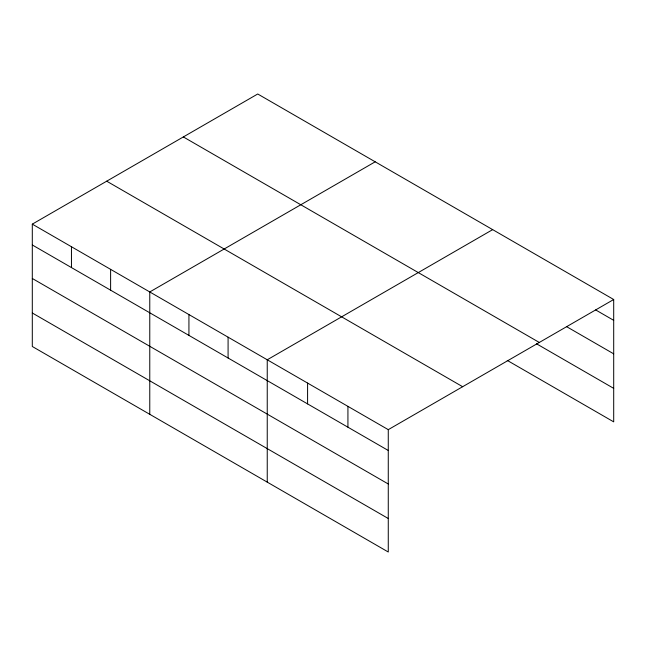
<?xml version="1.0" encoding="UTF-8"?>
<svg xmlns="http://www.w3.org/2000/svg" width="646" height="646" viewBox="0 0 646 646"><rect width="100%" height="100%" fill="white"/><g stroke="black" fill="none" stroke-linecap="round" stroke-linejoin="round"><path stroke-width="0.97" d="M388.27 483.991L388.27 429.655L32.3 224.138L32.3 346.49L388.27 552.007L388.27 483.991L32.3 278.474M507.263 360.411L613.7 421.862L613.7 299.51L257.73 93.993L32.3 224.138M375.197 161.807L149.767 291.96L149.767 414.312M492.672 229.629L267.242 359.782L267.242 482.134M388.27 429.655L613.7 299.51M595.677 309.927L613.7 320.335M566.485 326.585L613.7 353.838M183.335 136.936L539.305 342.461M536.446 343.753L613.7 388.359M106.695 181.187L462.665 386.712M32.3 244.971L388.27 450.488M32.3 312.987L388.27 518.504M347.928 406.366L347.928 427.192M307.585 383.07L307.585 403.903M228.086 337.172L228.086 358.005M188.931 314.57L188.931 335.395M110.611 269.35L110.611 290.183M71.456 246.748L71.456 267.573"/></g></svg>
